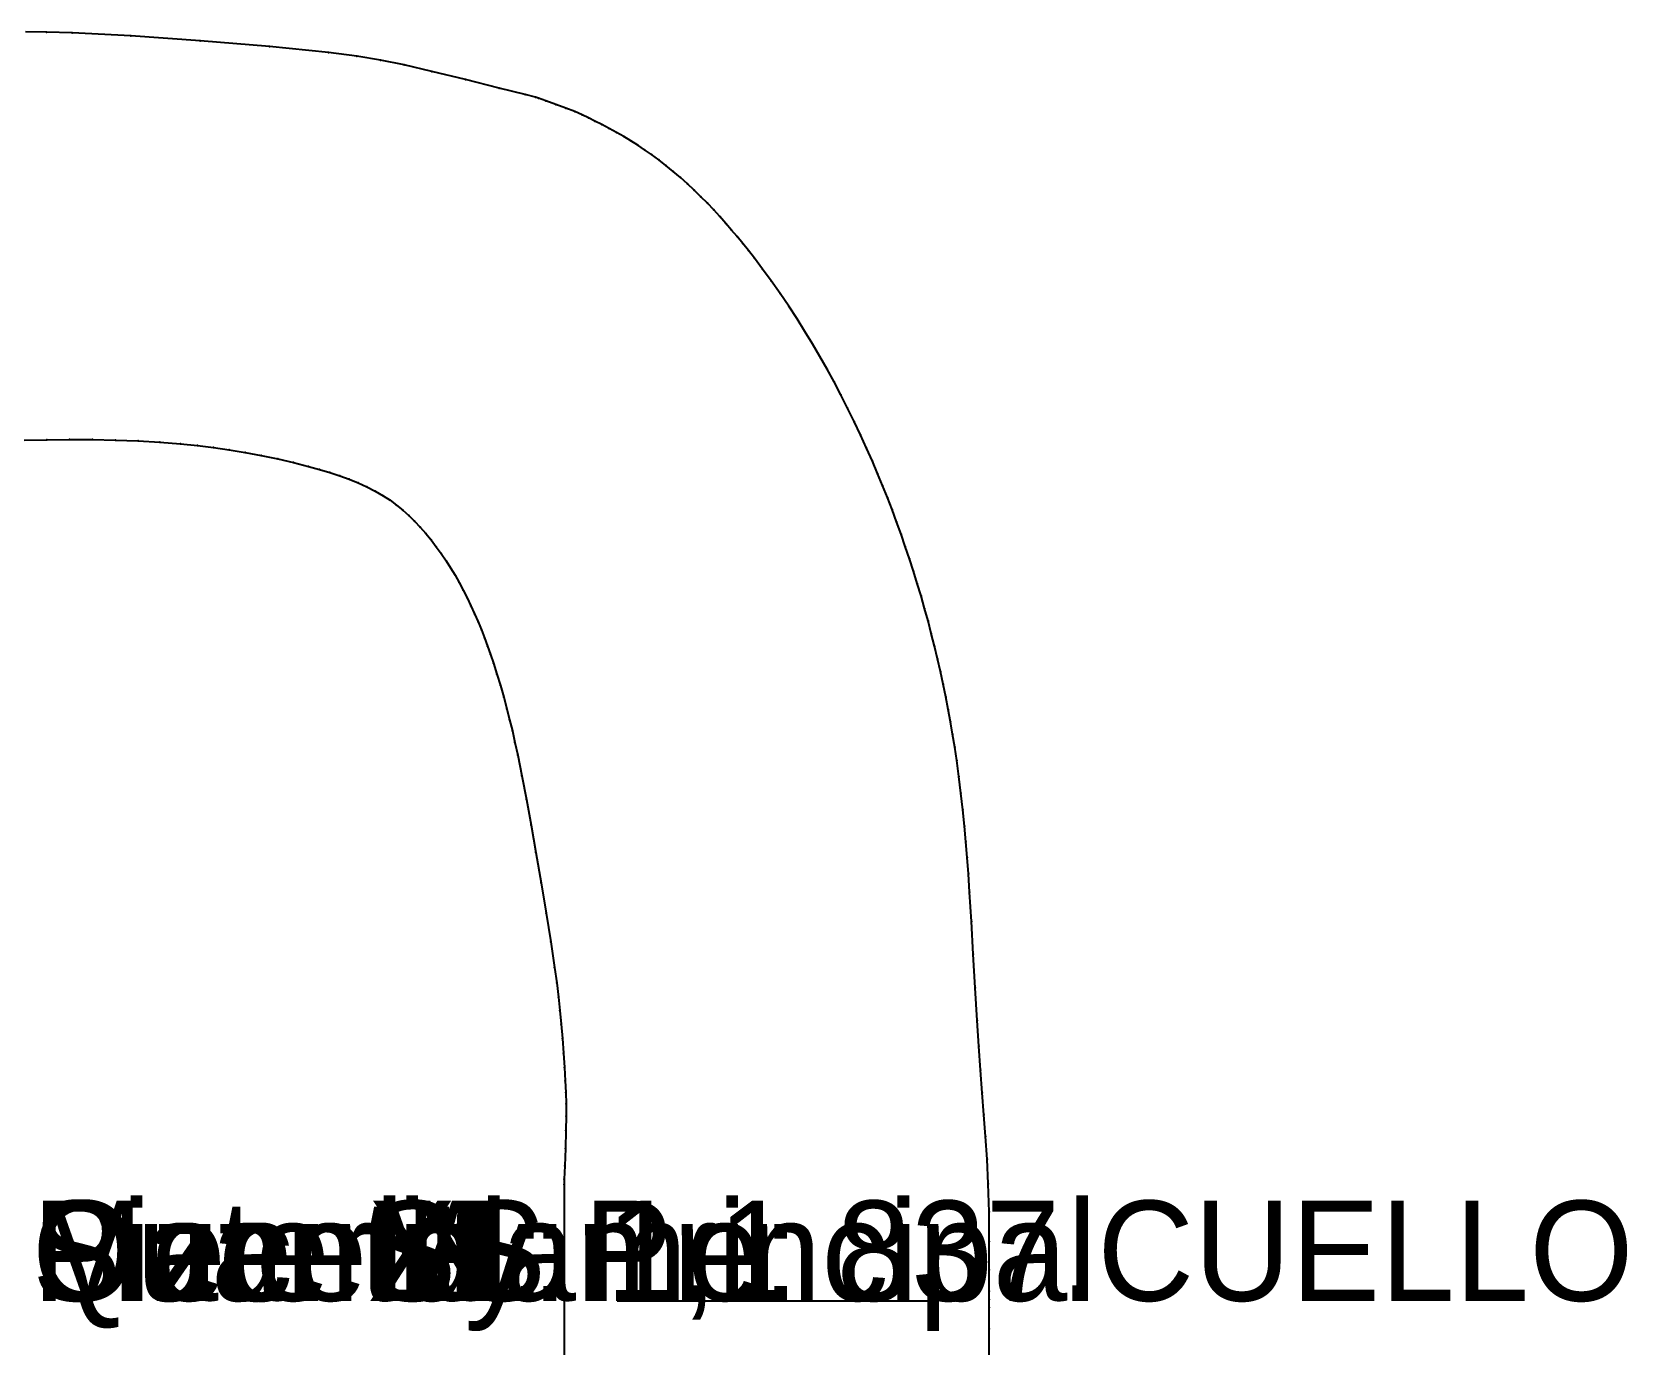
# Model space of a CAD drawing. Extents: x 50 to 2594, y 47 to 2136.
# Drawn here: x 2434.5 to 2593.7, y 1481.2 to 1612.2 of the extents above; entities that cross this region are included whole.
import ezdxf

# ---------------------------------------------------------------- set-up
doc = ezdxf.new("R2010")
doc.units = 0

# ---------------------------------------------------------------- blocks, each defined once
blk = doc.blocks.new('837.CUELLO_XS')
at = {"layer": '1'}
for points in [[(2487.579, 1485.655), (2487.582, 1474.198)], [(2530.014, 1479.884), (2530.011, 1482.712), (2529.995, 1484.823), (2529.986, 1485.651), (2529.995, 1486.482), (2530.01, 1488.596), (2530.013, 1491.424), (2529.986, 1494.401), (2529.91, 1497.201), (2529.793, 1499.663), (2529.647, 1501.916), (2529.485, 1504.086), (2529.318, 1506.258), (2529.149, 1508.522), (2528.978, 1510.921), (2528.806, 1513.504), (2528.607, 1516.758), (2528.412, 1520.115), (2528.224, 1523.365), (2528.046, 1526.301), (2527.925, 1528.126), (2527.803, 1529.772), (2527.673, 1531.329), (2527.527, 1532.888), (2527.36, 1534.515), (2527.174, 1536.184), (2526.972, 1537.845), (2526.759, 1539.447), (2526.563, 1540.785), (2526.358, 1542.065), (2526.143, 1543.311), (2525.914, 1544.55), (2525.67, 1545.803), (2525.41, 1547.069), (2525.136, 1548.34), (2524.847, 1549.609), (2524.545, 1550.874), (2524.229, 1552.131), (2523.9, 1553.382), (2523.557, 1554.629), (2523.201, 1555.872), (2522.831, 1557.112), (2522.447, 1558.349), (2522.048, 1559.585), (2521.633, 1560.822), (2521.204, 1562.054), (2520.763, 1563.279), (2520.31, 1564.493), (2519.846, 1565.696), (2519.368, 1566.895), (2518.871, 1568.099), (2518.351, 1569.318), (2517.771, 1570.633), (2517.163, 1571.963), (2516.531, 1573.299), (2515.88, 1574.628), (2515.212, 1575.942), (2514.527, 1577.239), (2513.828, 1578.519), (2513.112, 1579.785), (2512.376, 1581.042), (2511.618, 1582.292), (2510.829, 1583.543), (2510.001, 1584.803), (2509.135, 1586.071), (2508.254, 1587.319), (2507.389, 1588.507), (2506.57, 1589.598), (2505.976, 1590.366), (2505.412, 1591.075), (2504.86, 1591.747), (2504.302, 1592.407), (2503.726, 1593.072), (2503.129, 1593.742), (2502.514, 1594.411), (2501.886, 1595.073), (2501.233, 1595.736), (2500.567, 1596.386), (2499.885, 1597.022), (2499.187, 1597.646), (2498.474, 1598.253), (2497.75, 1598.842), (2497.021, 1599.408), (2496.296, 1599.946), (2495.617, 1600.424), (2494.937, 1600.879), (2494.248, 1601.315), (2493.538, 1601.739), (2492.807, 1602.154), (2492.069, 1602.556), (2491.345, 1602.936), (2490.657, 1603.289), (2490.022, 1603.606), (2489.374, 1603.911), (2488.644, 1604.228), (2487.761, 1604.578), (2486.758, 1604.952), (2485.771, 1605.306), (2485.019, 1605.57), (2484.719, 1605.674), (2483.681, 1605.936), (2481.088, 1606.585), (2477.728, 1607.421), (2474.386, 1608.239), (2471.635, 1608.886), (2469.277, 1609.375), (2466.892, 1609.767), (2464.061, 1610.126), (2458.185, 1610.717), (2451.254, 1611.298), (2444.333, 1611.786), (2438.486, 1612.1), (2435.938, 1612.176), (2433.84, 1612.188)], [(2433.71, 1571.414), (2435.956, 1571.467), (2438.235, 1571.496), (2440.536, 1571.491), (2442.814, 1571.444), (2445.064, 1571.356), (2447.244, 1571.229), (2449.314, 1571.068), (2450.983, 1570.902), (2452.582, 1570.707), (2454.154, 1570.477), (2455.74, 1570.207), (2457.367, 1569.895), (2458.999, 1569.55), (2460.585, 1569.185), (2462.072, 1568.813), (2463.181, 1568.512), (2464.214, 1568.204), (2465.195, 1567.878), (2466.148, 1567.526), (2467.03, 1567.163), (2467.895, 1566.767), (2468.73, 1566.339), (2469.524, 1565.881), (2470.214, 1565.428), (2470.866, 1564.948), (2471.486, 1564.441), (2472.082, 1563.905), (2472.666, 1563.334), (2473.232, 1562.736), (2473.781, 1562.112), (2474.311, 1561.467), (2474.829, 1560.791), (2475.327, 1560.099), (2475.805, 1559.393), (2476.262, 1558.675), (2476.698, 1557.949), (2477.117, 1557.213), (2477.518, 1556.463), (2477.906, 1555.698), (2478.286, 1554.903), (2478.653, 1554.096), (2479.002, 1553.286), (2479.334, 1552.48), (2479.648, 1551.682), (2479.948, 1550.876), (2480.242, 1550.043), (2480.535, 1549.163), (2480.879, 1548.07), (2481.222, 1546.923), (2481.553, 1545.76), (2481.865, 1544.616), (2482.15, 1543.512), (2482.418, 1542.41), (2482.681, 1541.256), (2482.95, 1539.996), (2483.37, 1537.919), (2483.82, 1535.567), (2484.291, 1533.001), (2484.773, 1530.278), (2485.295, 1527.227), (2485.794, 1524.201), (2486.246, 1521.343), (2486.628, 1518.792), (2486.843, 1517.244), (2487.021, 1515.837), (2487.171, 1514.493), (2487.302, 1513.133), (2487.423, 1511.704), (2487.531, 1510.241), (2487.623, 1508.808), (2487.698, 1507.464), (2487.748, 1506.316), (2487.777, 1505.185), (2487.783, 1503.954), (2487.762, 1502.507), (2487.714, 1500.726), (2487.654, 1498.973), (2487.604, 1497.636), (2487.582, 1497.104), (2487.579, 1485.655)]]:
    blk.add_lwpolyline(points, dxfattribs=at)
at = {"layer": '2'}
for p in [(2484.719, 1605.674), (2487.582, 1497.104), (2487.579, 1485.655), (2529.986, 1485.651)]:
    blk.add_point(p, dxfattribs=at)
at = {"layer": '3'}
for p in [(2435.938, 1612.176), (2438.486, 1612.1), (2444.333, 1611.786), (2451.254, 1611.298), (2458.185, 1610.717), (2464.061, 1610.126), (2466.892, 1609.767), (2469.277, 1609.375), (2471.635, 1608.886), (2474.386, 1608.239), (2477.728, 1607.421), (2481.088, 1606.585), (2483.681, 1605.936), (2485.019, 1605.57), (2485.771, 1605.306), (2486.758, 1604.952), (2487.761, 1604.578), (2488.644, 1604.228), (2489.374, 1603.911), (2490.022, 1603.606), (2490.657, 1603.289), (2491.345, 1602.936), (2492.069, 1602.556), (2492.807, 1602.154), (2493.538, 1601.739), (2494.248, 1601.315), (2494.937, 1600.879), (2495.617, 1600.424), (2496.296, 1599.946), (2497.021, 1599.408), (2497.75, 1598.842), (2498.474, 1598.253), (2499.187, 1597.646), (2499.885, 1597.022), (2500.567, 1596.386), (2501.233, 1595.736), (2501.886, 1595.073), (2502.514, 1594.411), (2503.129, 1593.742), (2503.726, 1593.072), (2504.302, 1592.407), (2504.86, 1591.747), (2505.412, 1591.075), (2505.976, 1590.366), (2506.57, 1589.598), (2507.389, 1588.507), (2508.254, 1587.319), (2509.135, 1586.071), (2510.001, 1584.803), (2510.829, 1583.543), (2511.618, 1582.292), (2512.376, 1581.042), (2513.112, 1579.785), (2513.828, 1578.519), (2514.527, 1577.239), (2515.212, 1575.942), (2515.88, 1574.628), (2516.531, 1573.299), (2435.956, 1571.467), (2438.235, 1571.496), (2440.536, 1571.491), (2442.814, 1571.444), (2445.064, 1571.356), (2447.244, 1571.229), (2517.163, 1571.963), (2449.314, 1571.068), (2450.983, 1570.902), (2452.582, 1570.707), (2454.154, 1570.477), (2455.74, 1570.207), (2457.367, 1569.895), (2517.771, 1570.633), (2458.999, 1569.55), (2460.585, 1569.185), (2462.072, 1568.813), (2463.181, 1568.512), (2464.214, 1568.204), (2518.351, 1569.318), (2518.871, 1568.099), (2465.195, 1567.878), (2466.148, 1567.526), (2467.03, 1567.163), (2467.895, 1566.767), (2519.368, 1566.895), (2468.73, 1566.339), (2469.524, 1565.881), (2470.214, 1565.428), (2470.866, 1564.948), (2519.846, 1565.696), (2471.486, 1564.441), (2472.082, 1563.905), (2472.666, 1563.334), (2520.31, 1564.493), (2520.763, 1563.279), (2473.232, 1562.736), (2473.781, 1562.112), (2521.204, 1562.054), (2474.311, 1561.467), (2474.829, 1560.791), (2475.327, 1560.099), (2521.633, 1560.822), (2475.805, 1559.393), (2476.262, 1558.675), (2522.048, 1559.585), (2476.698, 1557.949), (2477.117, 1557.213), (2522.447, 1558.349), (2522.831, 1557.112), (2477.518, 1556.463), (2477.906, 1555.698), (2523.201, 1555.872), (2478.286, 1554.903), (2478.653, 1554.096), (2523.557, 1554.629), (2479.002, 1553.286), (2479.334, 1552.48), (2523.9, 1553.382), (2524.229, 1552.131), (2479.648, 1551.682), (2479.948, 1550.876), (2524.545, 1550.874), (2480.242, 1550.043), (2480.535, 1549.163), (2524.847, 1549.609), (2480.879, 1548.07), (2525.136, 1548.34), (2481.222, 1546.923), (2481.553, 1545.76), (2525.41, 1547.069), (2525.67, 1545.803), (2481.865, 1544.616), (2525.914, 1544.55), (2482.15, 1543.512), (2526.143, 1543.311), (2482.418, 1542.41), (2482.681, 1541.256), (2526.358, 1542.065), (2482.95, 1539.996), (2526.563, 1540.785), (2526.759, 1539.447), (2483.37, 1537.919), (2526.972, 1537.845), (2527.174, 1536.184), (2483.82, 1535.567), (2484.291, 1533.001), (2527.36, 1534.515), (2527.527, 1532.888), (2484.773, 1530.278), (2527.673, 1531.329), (2527.803, 1529.772), (2485.295, 1527.227), (2527.925, 1528.126), (2528.046, 1526.301), (2485.794, 1524.201), (2528.224, 1523.365), (2486.246, 1521.343), (2486.628, 1518.792), (2528.412, 1520.115), (2486.843, 1517.244), (2487.021, 1515.837), (2528.607, 1516.758), (2487.171, 1514.493), (2487.302, 1513.133), (2528.806, 1513.504), (2487.423, 1511.704), (2528.978, 1510.921), (2487.531, 1510.241), (2487.623, 1508.808), (2529.149, 1508.522), (2487.698, 1507.464), (2487.748, 1506.316), (2529.318, 1506.258), (2487.777, 1505.185), (2487.783, 1503.954), (2529.485, 1504.086), (2487.762, 1502.507), (2529.647, 1501.916), (2487.714, 1500.726), (2529.793, 1499.663), (2487.654, 1498.973), (2487.604, 1497.636), (2529.91, 1497.201), (2529.986, 1494.401), (2530.013, 1491.424), (2530.01, 1488.596), (2529.995, 1486.482), (2529.995, 1484.823), (2530.011, 1482.712)]:
    blk.add_point(p, dxfattribs=at)
at = {"layer": '4'}
for p in [(2484.719, 1605.674, 5), (2487.579, 1485.655, 5), (2529.986, 1485.651, 5)]:
    blk.add_point(p, dxfattribs=at)
at = {"layer": '7'}
blk.add_line((2492.88, 1485.5), (2524.687, 1485.5), dxfattribs=at)
at = {"layer": '1'}
for s in ['Size: XS', 'Quantity: 1,1', 'Piece Name: 837.CUELLO', 'Material: Principal']:
    blk.add_text(s, height=10, dxfattribs=at).set_placement((2434.5, 1485.5))
blk = doc.blocks.new('837.CUELLO_S')
at = {"layer": '1'}
for points in [[(2487.579, 1485.655), (2487.582, 1474.198)], [(2530.014, 1479.884), (2530.011, 1482.712), (2529.995, 1484.823), (2529.986, 1485.651), (2529.995, 1486.482), (2530.01, 1488.596), (2530.013, 1491.424), (2529.986, 1494.401), (2529.91, 1497.201), (2529.793, 1499.663), (2529.647, 1501.916), (2529.485, 1504.086), (2529.318, 1506.258), (2529.149, 1508.522), (2528.978, 1510.921), (2528.806, 1513.504), (2528.607, 1516.758), (2528.412, 1520.115), (2528.224, 1523.365), (2528.046, 1526.301), (2527.925, 1528.126), (2527.803, 1529.772), (2527.673, 1531.329), (2527.527, 1532.888), (2527.36, 1534.515), (2527.174, 1536.184), (2526.972, 1537.845), (2526.759, 1539.447), (2526.563, 1540.785), (2526.358, 1542.065), (2526.143, 1543.311), (2525.914, 1544.55), (2525.67, 1545.803), (2525.41, 1547.069), (2525.136, 1548.34), (2524.847, 1549.609), (2524.545, 1550.874), (2524.229, 1552.131), (2523.9, 1553.382), (2523.557, 1554.629), (2523.201, 1555.872), (2522.831, 1557.112), (2522.447, 1558.349), (2522.048, 1559.585), (2521.633, 1560.822), (2521.204, 1562.054), (2520.763, 1563.279), (2520.31, 1564.493), (2519.846, 1565.696), (2519.368, 1566.895), (2518.871, 1568.099), (2518.351, 1569.318), (2517.771, 1570.633), (2517.163, 1571.963), (2516.531, 1573.299), (2515.88, 1574.628), (2515.212, 1575.942), (2514.527, 1577.239), (2513.828, 1578.519), (2513.112, 1579.785), (2512.376, 1581.042), (2511.618, 1582.292), (2510.829, 1583.543), (2510.001, 1584.803), (2509.135, 1586.071), (2508.254, 1587.319), (2507.389, 1588.507), (2506.57, 1589.598), (2505.976, 1590.366), (2505.412, 1591.075), (2504.86, 1591.747), (2504.302, 1592.407), (2503.726, 1593.072), (2503.129, 1593.742), (2502.514, 1594.411), (2501.886, 1595.073), (2501.233, 1595.736), (2500.567, 1596.386), (2499.885, 1597.022), (2499.187, 1597.646), (2498.474, 1598.253), (2497.75, 1598.842), (2497.021, 1599.408), (2496.296, 1599.946), (2495.617, 1600.424), (2494.937, 1600.879), (2494.248, 1601.315), (2493.538, 1601.739), (2492.807, 1602.154), (2492.069, 1602.556), (2491.345, 1602.936), (2490.657, 1603.289), (2490.022, 1603.606), (2489.374, 1603.911), (2488.644, 1604.228), (2487.761, 1604.578), (2486.758, 1604.952), (2485.771, 1605.306), (2485.019, 1605.57), (2484.719, 1605.674), (2483.681, 1605.936), (2481.088, 1606.585), (2477.728, 1607.421), (2474.386, 1608.239), (2471.635, 1608.886), (2469.277, 1609.375), (2466.892, 1609.767), (2464.061, 1610.126), (2458.185, 1610.717), (2451.254, 1611.298), (2444.333, 1611.786), (2438.486, 1612.1), (2435.938, 1612.176), (2433.84, 1612.188)], [(2433.71, 1571.414), (2435.956, 1571.467), (2438.235, 1571.496), (2440.536, 1571.491), (2442.814, 1571.444), (2445.064, 1571.356), (2447.244, 1571.229), (2449.314, 1571.068), (2450.983, 1570.902), (2452.582, 1570.707), (2454.154, 1570.477), (2455.74, 1570.207), (2457.367, 1569.895), (2458.999, 1569.55), (2460.585, 1569.185), (2462.072, 1568.813), (2463.181, 1568.512), (2464.214, 1568.204), (2465.195, 1567.878), (2466.148, 1567.526), (2467.03, 1567.163), (2467.895, 1566.767), (2468.73, 1566.339), (2469.524, 1565.881), (2470.214, 1565.428), (2470.866, 1564.948), (2471.486, 1564.441), (2472.082, 1563.905), (2472.666, 1563.334), (2473.232, 1562.736), (2473.781, 1562.112), (2474.311, 1561.467), (2474.829, 1560.791), (2475.327, 1560.099), (2475.805, 1559.393), (2476.262, 1558.675), (2476.698, 1557.949), (2477.117, 1557.213), (2477.518, 1556.463), (2477.906, 1555.698), (2478.286, 1554.903), (2478.653, 1554.096), (2479.002, 1553.286), (2479.334, 1552.48), (2479.648, 1551.682), (2479.948, 1550.876), (2480.242, 1550.043), (2480.535, 1549.163), (2480.879, 1548.07), (2481.222, 1546.923), (2481.553, 1545.76), (2481.865, 1544.616), (2482.15, 1543.512), (2482.418, 1542.41), (2482.681, 1541.256), (2482.95, 1539.996), (2483.37, 1537.919), (2483.82, 1535.567), (2484.291, 1533.001), (2484.773, 1530.278), (2485.295, 1527.227), (2485.794, 1524.201), (2486.246, 1521.343), (2486.628, 1518.792), (2486.843, 1517.244), (2487.021, 1515.837), (2487.171, 1514.493), (2487.302, 1513.133), (2487.423, 1511.704), (2487.531, 1510.241), (2487.623, 1508.808), (2487.698, 1507.464), (2487.748, 1506.316), (2487.777, 1505.185), (2487.783, 1503.954), (2487.762, 1502.507), (2487.714, 1500.726), (2487.654, 1498.973), (2487.604, 1497.636), (2487.582, 1497.104), (2487.579, 1485.655)]]:
    blk.add_lwpolyline(points, dxfattribs=at)
at = {"layer": '2'}
for p in [(2484.719, 1605.674), (2487.582, 1497.104), (2487.579, 1485.655), (2529.986, 1485.651)]:
    blk.add_point(p, dxfattribs=at)
at = {"layer": '3'}
for p in [(2435.938, 1612.176), (2438.486, 1612.1), (2444.333, 1611.786), (2451.254, 1611.298), (2458.185, 1610.717), (2464.061, 1610.126), (2466.892, 1609.767), (2469.277, 1609.375), (2471.635, 1608.886), (2474.386, 1608.239), (2477.728, 1607.421), (2481.088, 1606.585), (2483.681, 1605.936), (2485.019, 1605.57), (2485.771, 1605.306), (2486.758, 1604.952), (2487.761, 1604.578), (2488.644, 1604.228), (2489.374, 1603.911), (2490.022, 1603.606), (2490.657, 1603.289), (2491.345, 1602.936), (2492.069, 1602.556), (2492.807, 1602.154), (2493.538, 1601.739), (2494.248, 1601.315), (2494.937, 1600.879), (2495.617, 1600.424), (2496.296, 1599.946), (2497.021, 1599.408), (2497.75, 1598.842), (2498.474, 1598.253), (2499.187, 1597.646), (2499.885, 1597.022), (2500.567, 1596.386), (2501.233, 1595.736), (2501.886, 1595.073), (2502.514, 1594.411), (2503.129, 1593.742), (2503.726, 1593.072), (2504.302, 1592.407), (2504.86, 1591.747), (2505.412, 1591.075), (2505.976, 1590.366), (2506.57, 1589.598), (2507.389, 1588.507), (2508.254, 1587.319), (2509.135, 1586.071), (2510.001, 1584.803), (2510.829, 1583.543), (2511.618, 1582.292), (2512.376, 1581.042), (2513.112, 1579.785), (2513.828, 1578.519), (2514.527, 1577.239), (2515.212, 1575.942), (2515.88, 1574.628), (2516.531, 1573.299), (2435.956, 1571.467), (2438.235, 1571.496), (2440.536, 1571.491), (2442.814, 1571.444), (2445.064, 1571.356), (2447.244, 1571.229), (2517.163, 1571.963), (2449.314, 1571.068), (2450.983, 1570.902), (2452.582, 1570.707), (2454.154, 1570.477), (2455.74, 1570.207), (2457.367, 1569.895), (2517.771, 1570.633), (2458.999, 1569.55), (2460.585, 1569.185), (2462.072, 1568.813), (2463.181, 1568.512), (2464.214, 1568.204), (2518.351, 1569.318), (2518.871, 1568.099), (2465.195, 1567.878), (2466.148, 1567.526), (2467.03, 1567.163), (2467.895, 1566.767), (2519.368, 1566.895), (2468.73, 1566.339), (2469.524, 1565.881), (2470.214, 1565.428), (2470.866, 1564.948), (2519.846, 1565.696), (2471.486, 1564.441), (2472.082, 1563.905), (2472.666, 1563.334), (2520.31, 1564.493), (2520.763, 1563.279), (2473.232, 1562.736), (2473.781, 1562.112), (2521.204, 1562.054), (2474.311, 1561.467), (2474.829, 1560.791), (2475.327, 1560.099), (2521.633, 1560.822), (2475.805, 1559.393), (2476.262, 1558.675), (2522.048, 1559.585), (2476.698, 1557.949), (2477.117, 1557.213), (2522.447, 1558.349), (2522.831, 1557.112), (2477.518, 1556.463), (2477.906, 1555.698), (2523.201, 1555.872), (2478.286, 1554.903), (2478.653, 1554.096), (2523.557, 1554.629), (2479.002, 1553.286), (2479.334, 1552.48), (2523.9, 1553.382), (2524.229, 1552.131), (2479.648, 1551.682), (2479.948, 1550.876), (2524.545, 1550.874), (2480.242, 1550.043), (2480.535, 1549.163), (2524.847, 1549.609), (2480.879, 1548.07), (2525.136, 1548.34), (2481.222, 1546.923), (2481.553, 1545.76), (2525.41, 1547.069), (2525.67, 1545.803), (2481.865, 1544.616), (2525.914, 1544.55), (2482.15, 1543.512), (2526.143, 1543.311), (2482.418, 1542.41), (2482.681, 1541.256), (2526.358, 1542.065), (2482.95, 1539.996), (2526.563, 1540.785), (2526.759, 1539.447), (2483.37, 1537.919), (2526.972, 1537.845), (2527.174, 1536.184), (2483.82, 1535.567), (2484.291, 1533.001), (2527.36, 1534.515), (2527.527, 1532.888), (2484.773, 1530.278), (2527.673, 1531.329), (2527.803, 1529.772), (2485.295, 1527.227), (2527.925, 1528.126), (2528.046, 1526.301), (2485.794, 1524.201), (2528.224, 1523.365), (2486.246, 1521.343), (2486.628, 1518.792), (2528.412, 1520.115), (2486.843, 1517.244), (2487.021, 1515.837), (2528.607, 1516.758), (2487.171, 1514.493), (2487.302, 1513.133), (2528.806, 1513.504), (2487.423, 1511.704), (2528.978, 1510.921), (2487.531, 1510.241), (2487.623, 1508.808), (2529.149, 1508.522), (2487.698, 1507.464), (2487.748, 1506.316), (2529.318, 1506.258), (2487.777, 1505.185), (2487.783, 1503.954), (2529.485, 1504.086), (2487.762, 1502.507), (2529.647, 1501.916), (2487.714, 1500.726), (2529.793, 1499.663), (2487.654, 1498.973), (2487.604, 1497.636), (2529.91, 1497.201), (2529.986, 1494.401), (2530.013, 1491.424), (2530.01, 1488.596), (2529.995, 1486.482), (2529.995, 1484.823), (2530.011, 1482.712)]:
    blk.add_point(p, dxfattribs=at)
at = {"layer": '4'}
for p in [(2484.719, 1605.674, 5), (2487.579, 1485.655, 5), (2529.986, 1485.651, 5)]:
    blk.add_point(p, dxfattribs=at)
at = {"layer": '7'}
blk.add_line((2492.88, 1485.5), (2524.687, 1485.5), dxfattribs=at)
at = {"layer": '1'}
for s in ['Size: S', 'Quantity: 1,1', 'Piece Name: 837.CUELLO', 'Material: Principal']:
    blk.add_text(s, height=10, dxfattribs=at).set_placement((2434.5, 1485.5))
blk = doc.blocks.new('837.CUELLO_M')
at = {"layer": '1'}
for points in [[(2487.579, 1485.655), (2487.582, 1474.198)], [(2530.014, 1479.884), (2530.011, 1482.712), (2529.995, 1484.823), (2529.986, 1485.651), (2529.995, 1486.482), (2530.01, 1488.596), (2530.013, 1491.424), (2529.986, 1494.401), (2529.91, 1497.201), (2529.793, 1499.663), (2529.647, 1501.916), (2529.485, 1504.086), (2529.318, 1506.258), (2529.149, 1508.522), (2528.978, 1510.921), (2528.806, 1513.504), (2528.607, 1516.758), (2528.412, 1520.115), (2528.224, 1523.365), (2528.046, 1526.301), (2527.925, 1528.126), (2527.803, 1529.772), (2527.673, 1531.329), (2527.527, 1532.888), (2527.36, 1534.515), (2527.174, 1536.184), (2526.972, 1537.845), (2526.759, 1539.447), (2526.563, 1540.785), (2526.358, 1542.065), (2526.143, 1543.311), (2525.914, 1544.55), (2525.67, 1545.803), (2525.41, 1547.069), (2525.136, 1548.34), (2524.847, 1549.609), (2524.545, 1550.874), (2524.229, 1552.131), (2523.9, 1553.382), (2523.557, 1554.629), (2523.201, 1555.872), (2522.831, 1557.112), (2522.447, 1558.349), (2522.048, 1559.585), (2521.633, 1560.822), (2521.204, 1562.054), (2520.763, 1563.279), (2520.31, 1564.493), (2519.846, 1565.696), (2519.368, 1566.895), (2518.871, 1568.099), (2518.351, 1569.318), (2517.771, 1570.633), (2517.163, 1571.963), (2516.531, 1573.299), (2515.88, 1574.628), (2515.212, 1575.942), (2514.527, 1577.239), (2513.828, 1578.519), (2513.112, 1579.785), (2512.376, 1581.042), (2511.618, 1582.292), (2510.829, 1583.543), (2510.001, 1584.803), (2509.135, 1586.071), (2508.254, 1587.319), (2507.389, 1588.507), (2506.57, 1589.598), (2505.976, 1590.366), (2505.412, 1591.075), (2504.86, 1591.747), (2504.302, 1592.407), (2503.726, 1593.072), (2503.129, 1593.742), (2502.514, 1594.411), (2501.886, 1595.073), (2501.233, 1595.736), (2500.567, 1596.386), (2499.885, 1597.022), (2499.187, 1597.646), (2498.474, 1598.253), (2497.75, 1598.842), (2497.021, 1599.408), (2496.296, 1599.946), (2495.617, 1600.424), (2494.937, 1600.879), (2494.248, 1601.315), (2493.538, 1601.739), (2492.807, 1602.154), (2492.069, 1602.556), (2491.345, 1602.936), (2490.657, 1603.289), (2490.022, 1603.606), (2489.374, 1603.911), (2488.644, 1604.228), (2487.761, 1604.578), (2486.758, 1604.952), (2485.771, 1605.306), (2485.019, 1605.57), (2484.719, 1605.674), (2483.681, 1605.936), (2481.088, 1606.585), (2477.728, 1607.421), (2474.386, 1608.239), (2471.635, 1608.886), (2469.277, 1609.375), (2466.892, 1609.767), (2464.061, 1610.126), (2458.185, 1610.717), (2451.254, 1611.298), (2444.333, 1611.786), (2438.486, 1612.1), (2435.938, 1612.176), (2433.84, 1612.188)], [(2433.71, 1571.414), (2435.956, 1571.467), (2438.235, 1571.496), (2440.536, 1571.491), (2442.814, 1571.444), (2445.064, 1571.356), (2447.244, 1571.229), (2449.314, 1571.068), (2450.983, 1570.902), (2452.582, 1570.707), (2454.154, 1570.477), (2455.74, 1570.207), (2457.367, 1569.895), (2458.999, 1569.55), (2460.585, 1569.185), (2462.072, 1568.813), (2463.181, 1568.512), (2464.214, 1568.204), (2465.195, 1567.878), (2466.148, 1567.526), (2467.03, 1567.163), (2467.895, 1566.767), (2468.73, 1566.339), (2469.524, 1565.881), (2470.214, 1565.428), (2470.866, 1564.948), (2471.486, 1564.441), (2472.082, 1563.905), (2472.666, 1563.334), (2473.232, 1562.736), (2473.781, 1562.112), (2474.311, 1561.467), (2474.829, 1560.791), (2475.327, 1560.099), (2475.805, 1559.393), (2476.262, 1558.675), (2476.698, 1557.949), (2477.117, 1557.213), (2477.518, 1556.463), (2477.906, 1555.698), (2478.286, 1554.903), (2478.653, 1554.096), (2479.002, 1553.286), (2479.334, 1552.48), (2479.648, 1551.682), (2479.948, 1550.876), (2480.242, 1550.043), (2480.535, 1549.163), (2480.879, 1548.07), (2481.222, 1546.923), (2481.553, 1545.76), (2481.865, 1544.616), (2482.15, 1543.512), (2482.418, 1542.41), (2482.681, 1541.256), (2482.95, 1539.996), (2483.37, 1537.919), (2483.82, 1535.567), (2484.291, 1533.001), (2484.773, 1530.278), (2485.295, 1527.227), (2485.794, 1524.201), (2486.246, 1521.343), (2486.628, 1518.792), (2486.843, 1517.244), (2487.021, 1515.837), (2487.171, 1514.493), (2487.302, 1513.133), (2487.423, 1511.704), (2487.531, 1510.241), (2487.623, 1508.808), (2487.698, 1507.464), (2487.748, 1506.316), (2487.777, 1505.185), (2487.783, 1503.954), (2487.762, 1502.507), (2487.714, 1500.726), (2487.654, 1498.973), (2487.604, 1497.636), (2487.582, 1497.104), (2487.579, 1485.655)]]:
    blk.add_lwpolyline(points, dxfattribs=at)
at = {"layer": '2'}
for p in [(2484.719, 1605.674), (2487.582, 1497.104), (2487.579, 1485.655), (2529.986, 1485.651)]:
    blk.add_point(p, dxfattribs=at)
at = {"layer": '3'}
for p in [(2435.938, 1612.176), (2438.486, 1612.1), (2444.333, 1611.786), (2451.254, 1611.298), (2458.185, 1610.717), (2464.061, 1610.126), (2466.892, 1609.767), (2469.277, 1609.375), (2471.635, 1608.886), (2474.386, 1608.239), (2477.728, 1607.421), (2481.088, 1606.585), (2483.681, 1605.936), (2485.019, 1605.57), (2485.771, 1605.306), (2486.758, 1604.952), (2487.761, 1604.578), (2488.644, 1604.228), (2489.374, 1603.911), (2490.022, 1603.606), (2490.657, 1603.289), (2491.345, 1602.936), (2492.069, 1602.556), (2492.807, 1602.154), (2493.538, 1601.739), (2494.248, 1601.315), (2494.937, 1600.879), (2495.617, 1600.424), (2496.296, 1599.946), (2497.021, 1599.408), (2497.75, 1598.842), (2498.474, 1598.253), (2499.187, 1597.646), (2499.885, 1597.022), (2500.567, 1596.386), (2501.233, 1595.736), (2501.886, 1595.073), (2502.514, 1594.411), (2503.129, 1593.742), (2503.726, 1593.072), (2504.302, 1592.407), (2504.86, 1591.747), (2505.412, 1591.075), (2505.976, 1590.366), (2506.57, 1589.598), (2507.389, 1588.507), (2508.254, 1587.319), (2509.135, 1586.071), (2510.001, 1584.803), (2510.829, 1583.543), (2511.618, 1582.292), (2512.376, 1581.042), (2513.112, 1579.785), (2513.828, 1578.519), (2514.527, 1577.239), (2515.212, 1575.942), (2515.88, 1574.628), (2516.531, 1573.299), (2435.956, 1571.467), (2438.235, 1571.496), (2440.536, 1571.491), (2442.814, 1571.444), (2445.064, 1571.356), (2447.244, 1571.229), (2517.163, 1571.963), (2449.314, 1571.068), (2450.983, 1570.902), (2452.582, 1570.707), (2454.154, 1570.477), (2455.74, 1570.207), (2457.367, 1569.895), (2517.771, 1570.633), (2458.999, 1569.55), (2460.585, 1569.185), (2462.072, 1568.813), (2463.181, 1568.512), (2464.214, 1568.204), (2518.351, 1569.318), (2518.871, 1568.099), (2465.195, 1567.878), (2466.148, 1567.526), (2467.03, 1567.163), (2467.895, 1566.767), (2519.368, 1566.895), (2468.73, 1566.339), (2469.524, 1565.881), (2470.214, 1565.428), (2470.866, 1564.948), (2519.846, 1565.696), (2471.486, 1564.441), (2472.082, 1563.905), (2472.666, 1563.334), (2520.31, 1564.493), (2520.763, 1563.279), (2473.232, 1562.736), (2473.781, 1562.112), (2521.204, 1562.054), (2474.311, 1561.467), (2474.829, 1560.791), (2475.327, 1560.099), (2521.633, 1560.822), (2475.805, 1559.393), (2476.262, 1558.675), (2522.048, 1559.585), (2476.698, 1557.949), (2477.117, 1557.213), (2522.447, 1558.349), (2522.831, 1557.112), (2477.518, 1556.463), (2477.906, 1555.698), (2523.201, 1555.872), (2478.286, 1554.903), (2478.653, 1554.096), (2523.557, 1554.629), (2479.002, 1553.286), (2479.334, 1552.48), (2523.9, 1553.382), (2524.229, 1552.131), (2479.648, 1551.682), (2479.948, 1550.876), (2524.545, 1550.874), (2480.242, 1550.043), (2480.535, 1549.163), (2524.847, 1549.609), (2480.879, 1548.07), (2525.136, 1548.34), (2481.222, 1546.923), (2481.553, 1545.76), (2525.41, 1547.069), (2525.67, 1545.803), (2481.865, 1544.616), (2525.914, 1544.55), (2482.15, 1543.512), (2526.143, 1543.311), (2482.418, 1542.41), (2482.681, 1541.256), (2526.358, 1542.065), (2482.95, 1539.996), (2526.563, 1540.785), (2526.759, 1539.447), (2483.37, 1537.919), (2526.972, 1537.845), (2527.174, 1536.184), (2483.82, 1535.567), (2484.291, 1533.001), (2527.36, 1534.515), (2527.527, 1532.888), (2484.773, 1530.278), (2527.673, 1531.329), (2527.803, 1529.772), (2485.295, 1527.227), (2527.925, 1528.126), (2528.046, 1526.301), (2485.794, 1524.201), (2528.224, 1523.365), (2486.246, 1521.343), (2486.628, 1518.792), (2528.412, 1520.115), (2486.843, 1517.244), (2487.021, 1515.837), (2528.607, 1516.758), (2487.171, 1514.493), (2487.302, 1513.133), (2528.806, 1513.504), (2487.423, 1511.704), (2528.978, 1510.921), (2487.531, 1510.241), (2487.623, 1508.808), (2529.149, 1508.522), (2487.698, 1507.464), (2487.748, 1506.316), (2529.318, 1506.258), (2487.777, 1505.185), (2487.783, 1503.954), (2529.485, 1504.086), (2487.762, 1502.507), (2529.647, 1501.916), (2487.714, 1500.726), (2529.793, 1499.663), (2487.654, 1498.973), (2487.604, 1497.636), (2529.91, 1497.201), (2529.986, 1494.401), (2530.013, 1491.424), (2530.01, 1488.596), (2529.995, 1486.482), (2529.995, 1484.823), (2530.011, 1482.712)]:
    blk.add_point(p, dxfattribs=at)
at = {"layer": '4'}
for p in [(2484.719, 1605.674, 5), (2487.579, 1485.655, 5), (2529.986, 1485.651, 5)]:
    blk.add_point(p, dxfattribs=at)
at = {"layer": '7'}
blk.add_line((2492.88, 1485.5), (2524.687, 1485.5), dxfattribs=at)
at = {"layer": '1'}
for s in ['Size: M', 'Quantity: 1,1', 'Piece Name: 837.CUELLO', 'Material: Principal']:
    blk.add_text(s, height=10, dxfattribs=at).set_placement((2434.5, 1485.5))
blk = doc.blocks.new('837.CUELLO_L')
at = {"layer": '1'}
for points in [[(2487.579, 1485.655), (2487.582, 1474.198)], [(2530.014, 1479.884), (2530.011, 1482.712), (2529.995, 1484.823), (2529.986, 1485.651), (2529.995, 1486.482), (2530.01, 1488.596), (2530.013, 1491.424), (2529.986, 1494.401), (2529.91, 1497.201), (2529.793, 1499.663), (2529.647, 1501.916), (2529.485, 1504.086), (2529.318, 1506.258), (2529.149, 1508.522), (2528.978, 1510.921), (2528.806, 1513.504), (2528.607, 1516.758), (2528.412, 1520.115), (2528.224, 1523.365), (2528.046, 1526.301), (2527.925, 1528.126), (2527.803, 1529.772), (2527.673, 1531.329), (2527.527, 1532.888), (2527.36, 1534.515), (2527.174, 1536.184), (2526.972, 1537.845), (2526.759, 1539.447), (2526.563, 1540.785), (2526.358, 1542.065), (2526.143, 1543.311), (2525.914, 1544.55), (2525.67, 1545.803), (2525.41, 1547.069), (2525.136, 1548.34), (2524.847, 1549.609), (2524.545, 1550.874), (2524.229, 1552.131), (2523.9, 1553.382), (2523.557, 1554.629), (2523.201, 1555.872), (2522.831, 1557.112), (2522.447, 1558.349), (2522.048, 1559.585), (2521.633, 1560.822), (2521.204, 1562.054), (2520.763, 1563.279), (2520.31, 1564.493), (2519.846, 1565.696), (2519.368, 1566.895), (2518.871, 1568.099), (2518.351, 1569.318), (2517.771, 1570.633), (2517.163, 1571.963), (2516.531, 1573.299), (2515.88, 1574.628), (2515.212, 1575.942), (2514.527, 1577.239), (2513.828, 1578.519), (2513.112, 1579.785), (2512.376, 1581.042), (2511.618, 1582.292), (2510.829, 1583.543), (2510.001, 1584.803), (2509.135, 1586.071), (2508.254, 1587.319), (2507.389, 1588.507), (2506.57, 1589.598), (2505.976, 1590.366), (2505.412, 1591.075), (2504.86, 1591.747), (2504.302, 1592.407), (2503.726, 1593.072), (2503.129, 1593.742), (2502.514, 1594.411), (2501.886, 1595.073), (2501.233, 1595.736), (2500.567, 1596.386), (2499.885, 1597.022), (2499.187, 1597.646), (2498.474, 1598.253), (2497.75, 1598.842), (2497.021, 1599.408), (2496.296, 1599.946), (2495.617, 1600.424), (2494.937, 1600.879), (2494.248, 1601.315), (2493.538, 1601.739), (2492.807, 1602.154), (2492.069, 1602.556), (2491.345, 1602.936), (2490.657, 1603.289), (2490.022, 1603.606), (2489.374, 1603.911), (2488.644, 1604.228), (2487.761, 1604.578), (2486.758, 1604.952), (2485.771, 1605.306), (2485.019, 1605.57), (2484.719, 1605.674), (2483.681, 1605.936), (2481.088, 1606.585), (2477.728, 1607.421), (2474.386, 1608.239), (2471.635, 1608.886), (2469.277, 1609.375), (2466.892, 1609.767), (2464.061, 1610.126), (2458.185, 1610.717), (2451.254, 1611.298), (2444.333, 1611.786), (2438.486, 1612.1), (2435.938, 1612.176), (2433.84, 1612.188)], [(2433.71, 1571.414), (2435.956, 1571.467), (2438.235, 1571.496), (2440.536, 1571.491), (2442.814, 1571.444), (2445.064, 1571.356), (2447.244, 1571.229), (2449.314, 1571.068), (2450.983, 1570.902), (2452.582, 1570.707), (2454.154, 1570.477), (2455.74, 1570.207), (2457.367, 1569.895), (2458.999, 1569.55), (2460.585, 1569.185), (2462.072, 1568.813), (2463.181, 1568.512), (2464.214, 1568.204), (2465.195, 1567.878), (2466.148, 1567.526), (2467.03, 1567.163), (2467.895, 1566.767), (2468.73, 1566.339), (2469.524, 1565.881), (2470.214, 1565.428), (2470.866, 1564.948), (2471.486, 1564.441), (2472.082, 1563.905), (2472.666, 1563.334), (2473.232, 1562.736), (2473.781, 1562.112), (2474.311, 1561.467), (2474.829, 1560.791), (2475.327, 1560.099), (2475.805, 1559.393), (2476.262, 1558.675), (2476.698, 1557.949), (2477.117, 1557.213), (2477.518, 1556.463), (2477.906, 1555.698), (2478.286, 1554.903), (2478.653, 1554.096), (2479.002, 1553.286), (2479.334, 1552.48), (2479.648, 1551.682), (2479.948, 1550.876), (2480.242, 1550.043), (2480.535, 1549.163), (2480.879, 1548.07), (2481.222, 1546.923), (2481.553, 1545.76), (2481.865, 1544.616), (2482.15, 1543.512), (2482.418, 1542.41), (2482.681, 1541.256), (2482.95, 1539.996), (2483.37, 1537.919), (2483.82, 1535.567), (2484.291, 1533.001), (2484.773, 1530.278), (2485.295, 1527.227), (2485.794, 1524.201), (2486.246, 1521.343), (2486.628, 1518.792), (2486.843, 1517.244), (2487.021, 1515.837), (2487.171, 1514.493), (2487.302, 1513.133), (2487.423, 1511.704), (2487.531, 1510.241), (2487.623, 1508.808), (2487.698, 1507.464), (2487.748, 1506.316), (2487.777, 1505.185), (2487.783, 1503.954), (2487.762, 1502.507), (2487.714, 1500.726), (2487.654, 1498.973), (2487.604, 1497.636), (2487.582, 1497.104), (2487.579, 1485.655)]]:
    blk.add_lwpolyline(points, dxfattribs=at)
at = {"layer": '2'}
for p in [(2484.719, 1605.674), (2487.582, 1497.104), (2487.579, 1485.655), (2529.986, 1485.651)]:
    blk.add_point(p, dxfattribs=at)
at = {"layer": '3'}
for p in [(2435.938, 1612.176), (2438.486, 1612.1), (2444.333, 1611.786), (2451.254, 1611.298), (2458.185, 1610.717), (2464.061, 1610.126), (2466.892, 1609.767), (2469.277, 1609.375), (2471.635, 1608.886), (2474.386, 1608.239), (2477.728, 1607.421), (2481.088, 1606.585), (2483.681, 1605.936), (2485.019, 1605.57), (2485.771, 1605.306), (2486.758, 1604.952), (2487.761, 1604.578), (2488.644, 1604.228), (2489.374, 1603.911), (2490.022, 1603.606), (2490.657, 1603.289), (2491.345, 1602.936), (2492.069, 1602.556), (2492.807, 1602.154), (2493.538, 1601.739), (2494.248, 1601.315), (2494.937, 1600.879), (2495.617, 1600.424), (2496.296, 1599.946), (2497.021, 1599.408), (2497.75, 1598.842), (2498.474, 1598.253), (2499.187, 1597.646), (2499.885, 1597.022), (2500.567, 1596.386), (2501.233, 1595.736), (2501.886, 1595.073), (2502.514, 1594.411), (2503.129, 1593.742), (2503.726, 1593.072), (2504.302, 1592.407), (2504.86, 1591.747), (2505.412, 1591.075), (2505.976, 1590.366), (2506.57, 1589.598), (2507.389, 1588.507), (2508.254, 1587.319), (2509.135, 1586.071), (2510.001, 1584.803), (2510.829, 1583.543), (2511.618, 1582.292), (2512.376, 1581.042), (2513.112, 1579.785), (2513.828, 1578.519), (2514.527, 1577.239), (2515.212, 1575.942), (2515.88, 1574.628), (2516.531, 1573.299), (2435.956, 1571.467), (2438.235, 1571.496), (2440.536, 1571.491), (2442.814, 1571.444), (2445.064, 1571.356), (2447.244, 1571.229), (2517.163, 1571.963), (2449.314, 1571.068), (2450.983, 1570.902), (2452.582, 1570.707), (2454.154, 1570.477), (2455.74, 1570.207), (2457.367, 1569.895), (2517.771, 1570.633), (2458.999, 1569.55), (2460.585, 1569.185), (2462.072, 1568.813), (2463.181, 1568.512), (2464.214, 1568.204), (2518.351, 1569.318), (2518.871, 1568.099), (2465.195, 1567.878), (2466.148, 1567.526), (2467.03, 1567.163), (2467.895, 1566.767), (2519.368, 1566.895), (2468.73, 1566.339), (2469.524, 1565.881), (2470.214, 1565.428), (2470.866, 1564.948), (2519.846, 1565.696), (2471.486, 1564.441), (2472.082, 1563.905), (2472.666, 1563.334), (2520.31, 1564.493), (2520.763, 1563.279), (2473.232, 1562.736), (2473.781, 1562.112), (2521.204, 1562.054), (2474.311, 1561.467), (2474.829, 1560.791), (2475.327, 1560.099), (2521.633, 1560.822), (2475.805, 1559.393), (2476.262, 1558.675), (2522.048, 1559.585), (2476.698, 1557.949), (2477.117, 1557.213), (2522.447, 1558.349), (2522.831, 1557.112), (2477.518, 1556.463), (2477.906, 1555.698), (2523.201, 1555.872), (2478.286, 1554.903), (2478.653, 1554.096), (2523.557, 1554.629), (2479.002, 1553.286), (2479.334, 1552.48), (2523.9, 1553.382), (2524.229, 1552.131), (2479.648, 1551.682), (2479.948, 1550.876), (2524.545, 1550.874), (2480.242, 1550.043), (2480.535, 1549.163), (2524.847, 1549.609), (2480.879, 1548.07), (2525.136, 1548.34), (2481.222, 1546.923), (2481.553, 1545.76), (2525.41, 1547.069), (2525.67, 1545.803), (2481.865, 1544.616), (2525.914, 1544.55), (2482.15, 1543.512), (2526.143, 1543.311), (2482.418, 1542.41), (2482.681, 1541.256), (2526.358, 1542.065), (2482.95, 1539.996), (2526.563, 1540.785), (2526.759, 1539.447), (2483.37, 1537.919), (2526.972, 1537.845), (2527.174, 1536.184), (2483.82, 1535.567), (2484.291, 1533.001), (2527.36, 1534.515), (2527.527, 1532.888), (2484.773, 1530.278), (2527.673, 1531.329), (2527.803, 1529.772), (2485.295, 1527.227), (2527.925, 1528.126), (2528.046, 1526.301), (2485.794, 1524.201), (2528.224, 1523.365), (2486.246, 1521.343), (2486.628, 1518.792), (2528.412, 1520.115), (2486.843, 1517.244), (2487.021, 1515.837), (2528.607, 1516.758), (2487.171, 1514.493), (2487.302, 1513.133), (2528.806, 1513.504), (2487.423, 1511.704), (2528.978, 1510.921), (2487.531, 1510.241), (2487.623, 1508.808), (2529.149, 1508.522), (2487.698, 1507.464), (2487.748, 1506.316), (2529.318, 1506.258), (2487.777, 1505.185), (2487.783, 1503.954), (2529.485, 1504.086), (2487.762, 1502.507), (2529.647, 1501.916), (2487.714, 1500.726), (2529.793, 1499.663), (2487.654, 1498.973), (2487.604, 1497.636), (2529.91, 1497.201), (2529.986, 1494.401), (2530.013, 1491.424), (2530.01, 1488.596), (2529.995, 1486.482), (2529.995, 1484.823), (2530.011, 1482.712)]:
    blk.add_point(p, dxfattribs=at)
at = {"layer": '4'}
for p in [(2484.719, 1605.674, 5), (2487.579, 1485.655, 5), (2529.986, 1485.651, 5)]:
    blk.add_point(p, dxfattribs=at)
at = {"layer": '7'}
blk.add_line((2492.88, 1485.5), (2524.687, 1485.5), dxfattribs=at)
at = {"layer": '1'}
for s in ['Size: L', 'Quantity: 1,1', 'Piece Name: 837.CUELLO', 'Material: Principal']:
    blk.add_text(s, height=10, dxfattribs=at).set_placement((2434.5, 1485.5))
blk = doc.blocks.new('837.CUELLO_XL')
at = {"layer": '1'}
for points in [[(2487.579, 1485.655), (2487.582, 1474.198)], [(2530.014, 1479.884), (2530.011, 1482.712), (2529.995, 1484.823), (2529.986, 1485.651), (2529.995, 1486.482), (2530.01, 1488.596), (2530.013, 1491.424), (2529.986, 1494.401), (2529.91, 1497.201), (2529.793, 1499.663), (2529.647, 1501.916), (2529.485, 1504.086), (2529.318, 1506.258), (2529.149, 1508.522), (2528.978, 1510.921), (2528.806, 1513.504), (2528.607, 1516.758), (2528.412, 1520.115), (2528.224, 1523.365), (2528.046, 1526.301), (2527.925, 1528.126), (2527.803, 1529.772), (2527.673, 1531.329), (2527.527, 1532.888), (2527.36, 1534.515), (2527.174, 1536.184), (2526.972, 1537.845), (2526.759, 1539.447), (2526.563, 1540.785), (2526.358, 1542.065), (2526.143, 1543.311), (2525.914, 1544.55), (2525.67, 1545.803), (2525.41, 1547.069), (2525.136, 1548.34), (2524.847, 1549.609), (2524.545, 1550.874), (2524.229, 1552.131), (2523.9, 1553.382), (2523.557, 1554.629), (2523.201, 1555.872), (2522.831, 1557.112), (2522.447, 1558.349), (2522.048, 1559.585), (2521.633, 1560.822), (2521.204, 1562.054), (2520.763, 1563.279), (2520.31, 1564.493), (2519.846, 1565.696), (2519.368, 1566.895), (2518.871, 1568.099), (2518.351, 1569.318), (2517.771, 1570.633), (2517.163, 1571.963), (2516.531, 1573.299), (2515.88, 1574.628), (2515.212, 1575.942), (2514.527, 1577.239), (2513.828, 1578.519), (2513.112, 1579.785), (2512.376, 1581.042), (2511.618, 1582.292), (2510.829, 1583.543), (2510.001, 1584.803), (2509.135, 1586.071), (2508.254, 1587.319), (2507.389, 1588.507), (2506.57, 1589.598), (2505.976, 1590.366), (2505.412, 1591.075), (2504.86, 1591.747), (2504.302, 1592.407), (2503.726, 1593.072), (2503.129, 1593.742), (2502.514, 1594.411), (2501.886, 1595.073), (2501.233, 1595.736), (2500.567, 1596.386), (2499.885, 1597.022), (2499.187, 1597.646), (2498.474, 1598.253), (2497.75, 1598.842), (2497.021, 1599.408), (2496.296, 1599.946), (2495.617, 1600.424), (2494.937, 1600.879), (2494.248, 1601.315), (2493.538, 1601.739), (2492.807, 1602.154), (2492.069, 1602.556), (2491.345, 1602.936), (2490.657, 1603.289), (2490.022, 1603.606), (2489.374, 1603.911), (2488.644, 1604.228), (2487.761, 1604.578), (2486.758, 1604.952), (2485.771, 1605.306), (2485.019, 1605.57), (2484.719, 1605.674), (2483.681, 1605.936), (2481.088, 1606.585), (2477.728, 1607.421), (2474.386, 1608.239), (2471.635, 1608.886), (2469.277, 1609.375), (2466.892, 1609.767), (2464.061, 1610.126), (2458.185, 1610.717), (2451.254, 1611.298), (2444.333, 1611.786), (2438.486, 1612.1), (2435.938, 1612.176), (2433.84, 1612.188)], [(2433.71, 1571.414), (2435.956, 1571.467), (2438.235, 1571.496), (2440.536, 1571.491), (2442.814, 1571.444), (2445.064, 1571.356), (2447.244, 1571.229), (2449.314, 1571.068), (2450.983, 1570.902), (2452.582, 1570.707), (2454.154, 1570.477), (2455.74, 1570.207), (2457.367, 1569.895), (2458.999, 1569.55), (2460.585, 1569.185), (2462.072, 1568.813), (2463.181, 1568.512), (2464.214, 1568.204), (2465.195, 1567.878), (2466.148, 1567.526), (2467.03, 1567.163), (2467.895, 1566.767), (2468.73, 1566.339), (2469.524, 1565.881), (2470.214, 1565.428), (2470.866, 1564.948), (2471.486, 1564.441), (2472.082, 1563.905), (2472.666, 1563.334), (2473.232, 1562.736), (2473.781, 1562.112), (2474.311, 1561.467), (2474.829, 1560.791), (2475.327, 1560.099), (2475.805, 1559.393), (2476.262, 1558.675), (2476.698, 1557.949), (2477.117, 1557.213), (2477.518, 1556.463), (2477.906, 1555.698), (2478.286, 1554.903), (2478.653, 1554.096), (2479.002, 1553.286), (2479.334, 1552.48), (2479.648, 1551.682), (2479.948, 1550.876), (2480.242, 1550.043), (2480.535, 1549.163), (2480.879, 1548.07), (2481.222, 1546.923), (2481.553, 1545.76), (2481.865, 1544.616), (2482.15, 1543.512), (2482.418, 1542.41), (2482.681, 1541.256), (2482.95, 1539.996), (2483.37, 1537.919), (2483.82, 1535.567), (2484.291, 1533.001), (2484.773, 1530.278), (2485.295, 1527.227), (2485.794, 1524.201), (2486.246, 1521.343), (2486.628, 1518.792), (2486.843, 1517.244), (2487.021, 1515.837), (2487.171, 1514.493), (2487.302, 1513.133), (2487.423, 1511.704), (2487.531, 1510.241), (2487.623, 1508.808), (2487.698, 1507.464), (2487.748, 1506.316), (2487.777, 1505.185), (2487.783, 1503.954), (2487.762, 1502.507), (2487.714, 1500.726), (2487.654, 1498.973), (2487.604, 1497.636), (2487.582, 1497.104), (2487.579, 1485.655)]]:
    blk.add_lwpolyline(points, dxfattribs=at)
at = {"layer": '2'}
for p in [(2484.719, 1605.674), (2487.582, 1497.104), (2487.579, 1485.655), (2529.986, 1485.651)]:
    blk.add_point(p, dxfattribs=at)
at = {"layer": '3'}
for p in [(2435.938, 1612.176), (2438.486, 1612.1), (2444.333, 1611.786), (2451.254, 1611.298), (2458.185, 1610.717), (2464.061, 1610.126), (2466.892, 1609.767), (2469.277, 1609.375), (2471.635, 1608.886), (2474.386, 1608.239), (2477.728, 1607.421), (2481.088, 1606.585), (2483.681, 1605.936), (2485.019, 1605.57), (2485.771, 1605.306), (2486.758, 1604.952), (2487.761, 1604.578), (2488.644, 1604.228), (2489.374, 1603.911), (2490.022, 1603.606), (2490.657, 1603.289), (2491.345, 1602.936), (2492.069, 1602.556), (2492.807, 1602.154), (2493.538, 1601.739), (2494.248, 1601.315), (2494.937, 1600.879), (2495.617, 1600.424), (2496.296, 1599.946), (2497.021, 1599.408), (2497.75, 1598.842), (2498.474, 1598.253), (2499.187, 1597.646), (2499.885, 1597.022), (2500.567, 1596.386), (2501.233, 1595.736), (2501.886, 1595.073), (2502.514, 1594.411), (2503.129, 1593.742), (2503.726, 1593.072), (2504.302, 1592.407), (2504.86, 1591.747), (2505.412, 1591.075), (2505.976, 1590.366), (2506.57, 1589.598), (2507.389, 1588.507), (2508.254, 1587.319), (2509.135, 1586.071), (2510.001, 1584.803), (2510.829, 1583.543), (2511.618, 1582.292), (2512.376, 1581.042), (2513.112, 1579.785), (2513.828, 1578.519), (2514.527, 1577.239), (2515.212, 1575.942), (2515.88, 1574.628), (2516.531, 1573.299), (2435.956, 1571.467), (2438.235, 1571.496), (2440.536, 1571.491), (2442.814, 1571.444), (2445.064, 1571.356), (2447.244, 1571.229), (2517.163, 1571.963), (2449.314, 1571.068), (2450.983, 1570.902), (2452.582, 1570.707), (2454.154, 1570.477), (2455.74, 1570.207), (2457.367, 1569.895), (2517.771, 1570.633), (2458.999, 1569.55), (2460.585, 1569.185), (2462.072, 1568.813), (2463.181, 1568.512), (2464.214, 1568.204), (2518.351, 1569.318), (2518.871, 1568.099), (2465.195, 1567.878), (2466.148, 1567.526), (2467.03, 1567.163), (2467.895, 1566.767), (2519.368, 1566.895), (2468.73, 1566.339), (2469.524, 1565.881), (2470.214, 1565.428), (2470.866, 1564.948), (2519.846, 1565.696), (2471.486, 1564.441), (2472.082, 1563.905), (2472.666, 1563.334), (2520.31, 1564.493), (2520.763, 1563.279), (2473.232, 1562.736), (2473.781, 1562.112), (2521.204, 1562.054), (2474.311, 1561.467), (2474.829, 1560.791), (2475.327, 1560.099), (2521.633, 1560.822), (2475.805, 1559.393), (2476.262, 1558.675), (2522.048, 1559.585), (2476.698, 1557.949), (2477.117, 1557.213), (2522.447, 1558.349), (2522.831, 1557.112), (2477.518, 1556.463), (2477.906, 1555.698), (2523.201, 1555.872), (2478.286, 1554.903), (2478.653, 1554.096), (2523.557, 1554.629), (2479.002, 1553.286), (2479.334, 1552.48), (2523.9, 1553.382), (2524.229, 1552.131), (2479.648, 1551.682), (2479.948, 1550.876), (2524.545, 1550.874), (2480.242, 1550.043), (2480.535, 1549.163), (2524.847, 1549.609), (2480.879, 1548.07), (2525.136, 1548.34), (2481.222, 1546.923), (2481.553, 1545.76), (2525.41, 1547.069), (2525.67, 1545.803), (2481.865, 1544.616), (2525.914, 1544.55), (2482.15, 1543.512), (2526.143, 1543.311), (2482.418, 1542.41), (2482.681, 1541.256), (2526.358, 1542.065), (2482.95, 1539.996), (2526.563, 1540.785), (2526.759, 1539.447), (2483.37, 1537.919), (2526.972, 1537.845), (2527.174, 1536.184), (2483.82, 1535.567), (2484.291, 1533.001), (2527.36, 1534.515), (2527.527, 1532.888), (2484.773, 1530.278), (2527.673, 1531.329), (2527.803, 1529.772), (2485.295, 1527.227), (2527.925, 1528.126), (2528.046, 1526.301), (2485.794, 1524.201), (2528.224, 1523.365), (2486.246, 1521.343), (2486.628, 1518.792), (2528.412, 1520.115), (2486.843, 1517.244), (2487.021, 1515.837), (2528.607, 1516.758), (2487.171, 1514.493), (2487.302, 1513.133), (2528.806, 1513.504), (2487.423, 1511.704), (2528.978, 1510.921), (2487.531, 1510.241), (2487.623, 1508.808), (2529.149, 1508.522), (2487.698, 1507.464), (2487.748, 1506.316), (2529.318, 1506.258), (2487.777, 1505.185), (2487.783, 1503.954), (2529.485, 1504.086), (2487.762, 1502.507), (2529.647, 1501.916), (2487.714, 1500.726), (2529.793, 1499.663), (2487.654, 1498.973), (2487.604, 1497.636), (2529.91, 1497.201), (2529.986, 1494.401), (2530.013, 1491.424), (2530.01, 1488.596), (2529.995, 1486.482), (2529.995, 1484.823), (2530.011, 1482.712)]:
    blk.add_point(p, dxfattribs=at)
at = {"layer": '4'}
for p in [(2484.719, 1605.674, 5), (2487.579, 1485.655, 5), (2529.986, 1485.651, 5)]:
    blk.add_point(p, dxfattribs=at)
at = {"layer": '7'}
blk.add_line((2492.88, 1485.5), (2524.687, 1485.5), dxfattribs=at)
at = {"layer": '1'}
for s in ['Size: XL', 'Quantity: 1,1', 'Piece Name: 837.CUELLO', 'Material: Principal']:
    blk.add_text(s, height=10, dxfattribs=at).set_placement((2434.5, 1485.5))

msp = doc.modelspace()

# ---------------------------------------------------------------- block references
at = {"layer": '1'}
for name in ['837.CUELLO_XS', '837.CUELLO_S', '837.CUELLO_M', '837.CUELLO_L', '837.CUELLO_XL']:
    msp.add_blockref(name, (0, 0), dxfattribs=at)

doc.saveas('drawing.dxf')
